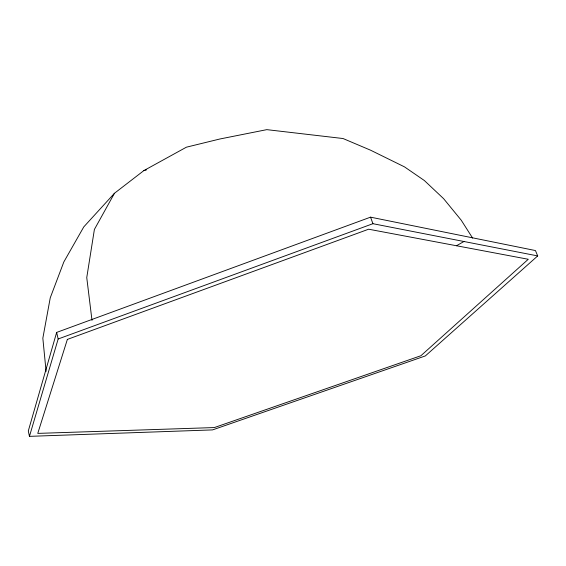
<?xml version="1.0" encoding="UTF-8"?>
<svg xmlns="http://www.w3.org/2000/svg" width="566" height="566" viewBox="0 0 566 566"><rect width="100%" height="100%" fill="white"/><g stroke="black" fill="none" stroke-linecap="round" stroke-linejoin="round"><path stroke-width="0.85" d="M56.642 332.426L28.3 430.967L29.453 436.351L212.54 429.898L425.335 355.936L537.7 255.924L535.436 250.554L370.546 217.16L56.642 332.426L58.164 338.984L29.453 436.351M472.61 238.088L461.248 220.224L443.603 198.666L424.344 180.519L404.449 166.85L370.539 150.181L343.046 138.529L266.812 129.649L219.898 138.988L186.405 147.188L143.884 170.585L114.466 193.268L94.395 229.442L86.754 277.609L91.996 320.377M114.466 193.268L83.782 226.888L63.831 261.952L50.254 297.808L42.839 338.22L46.087 371.395M456.486 245.75L463.943 241.498M58.164 338.984L372.923 223.697L537.7 255.924M143.884 170.585L146.417 169.927M370.546 217.16L372.923 223.697M67.368 339.409L37.766 433.393L214.358 427.563L420.899 355.731L528.276 259.27L368.636 229.209L67.368 339.409"/></g></svg>
